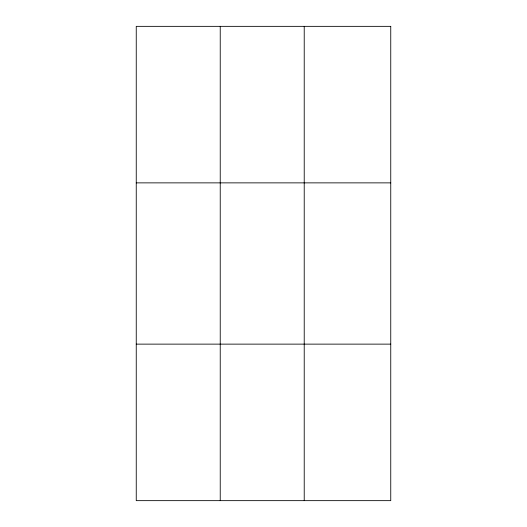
<?xml version="1.0" encoding="UTF-8"?>
<svg xmlns="http://www.w3.org/2000/svg" width="527" height="527" viewBox="0 0 527 527"><rect width="100%" height="100%" fill="white"/><g stroke="black" fill="none" stroke-linecap="round" stroke-linejoin="round"><path stroke-width="0.79" d="M220.233 26.35L220.233 500.65M304.224 26.35L304.224 500.65M136.249 182.869L390.751 182.869M136.249 344.131L390.751 344.131M390.751 26.35L390.751 500.65L136.249 500.65L136.249 26.35L390.751 26.35"/></g></svg>
